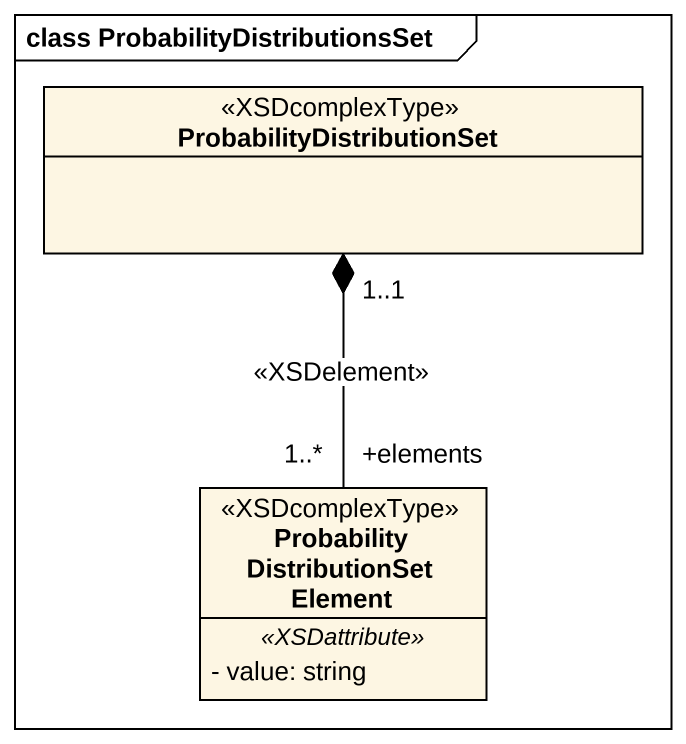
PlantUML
@startuml
mainframe class ProbabilityDistributionsSet
hide circle
hide empty members
skinparam classAttributeIconSize 0
class ProbabilityDistributionSet <<XSDcomplexType>>
class "ProbabilityDistributionSetElement" as ProbabilityDistributionSetEl <<XSDcomplexType>> {
  .. <<XSDattribute>> ..
  - value: string
}
ProbabilityDistributionSet "1..1" *-- "+elements\n1..*" ProbabilityDistributionSetEl : <<XSDelement>>
@enduml
